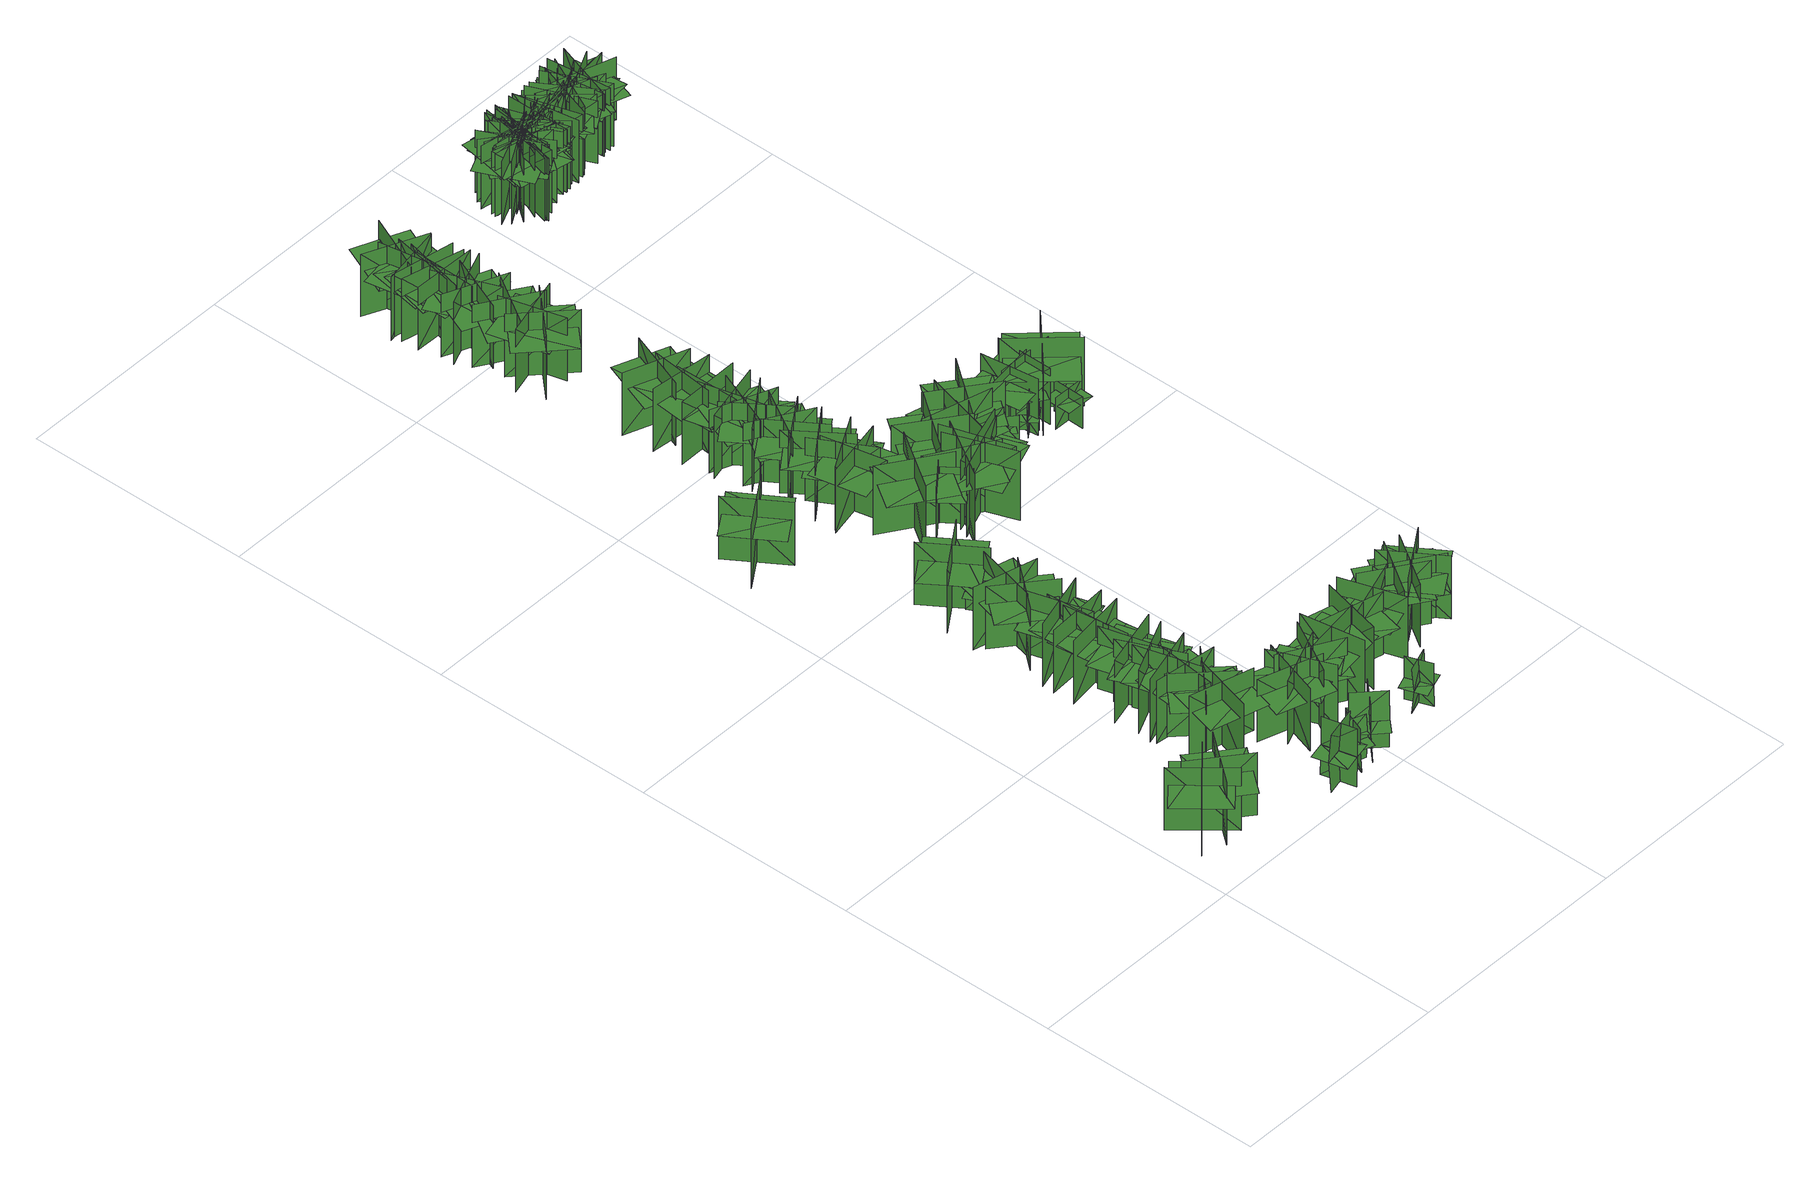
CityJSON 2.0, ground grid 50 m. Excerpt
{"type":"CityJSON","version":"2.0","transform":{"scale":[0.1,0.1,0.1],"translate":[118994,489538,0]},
"CityObjects":{
"tree1":{"type":"SolitaryVegetationObject","geometry":[{"type":"MultiSurface","lod":"1","boundaries":[[[0,1,2]],[[0,2,3]],[[4,5,6]],[[4,6,7]],[[8,9,10]],[[8,10,11]],[[8,11,12]],[[8,12,13]]]}]},
"tree2":{"type":"SolitaryVegetationObject","geometry":[{"type":"MultiSurface","lod":"1","boundaries":[[[14,15,16]],[[14,16,17]],[[18,19,20]],[[18,20,21]],[[22,23,24]],[[22,24,25]],[[22,25,26]],[[22,26,27]]]}]},
"tree3":{"type":"SolitaryVegetationObject","geometry":[{"type":"MultiSurface","lod":"1","boundaries":[[[28,29,30]],[[28,30,31]],[[32,33,34]],[[32,34,35]],[[36,37,33]],[[36,33,32]],[[38,39,29]],[[38,29,28]],[[28,29,40]],[[28,40,41]],[[28,42,43]],[[28,43,29]]]}]},
"tree4":{"type":"SolitaryVegetationObject","geometry":[{"type":"MultiSurface","lod":"1","boundaries":[[[44,45,46]],[[44,46,47]],[[48,49,50]],[[48,50,51]],[[52,53,54]],[[52,54,55]],[[52,55,56]],[[52,56,57]]]}]},
"tree5":{"type":"SolitaryVegetationObject","geometry":[{"type":"MultiSurface","lod":"1","boundaries":[[[58,59,60]],[[58,60,61]],[[62,63,64]],[[62,64,65]],[[66,67,68]],[[66,68,69]],[[66,69,70]],[[66,70,71]]]}]},
"tree6":{"type":"SolitaryVegetationObject","geometry":[{"type":"MultiSurface","lod":"1","boundaries":[[[72,73,74]],[[72,74,75]],[[76,77,78]],[[76,78,79]],[[80,81,82]],[[80,82,83]],[[80,83,84]],[[80,84,85]]]}]},
"tree7":{"type":"SolitaryVegetationObject","geometry":[{"type":"MultiSurface","lod":"1","boundaries":[[[86,87,88]],[[86,88,89]],[[90,91,92]],[[90,92,93]],[[94,95,96]],[[94,96,97]],[[94,97,98]],[[94,98,99]]]}]},
"tree8":{"type":"SolitaryVegetationObject","geometry":[{"type":"MultiSurface","lod":"1","boundaries":[[[100,101,102]],[[100,102,103]],[[104,105,106]],[[104,106,107]],[[108,109,110]],[[108,110,111]],[[108,111,112]],[[108,112,113]]]}]},
"tree9":{"type":"SolitaryVegetationObject","geometry":[{"type":"MultiSurface","lod":"1","boundaries":[[[114,115,116]],[[114,116,117]],[[118,119,120]],[[118,120,121]],[[122,123,124]],[[122,124,125]],[[122,125,126]],[[122,126,127]]]}]},
"tree10":{"type":"SolitaryVegetationObject","geometry":[{"type":"MultiSurface","lod":"1","boundaries":[[[128,129,130]],[[128,130,131]],[[132,133,134]],[[132,134,135]],[[136,137,133]],[[136,133,132]],[[138,139,129]],[[138,129,128]],[[128,129,140]],[[128,140,141]],[[128,142,143]],[[128,143,129]]]}]},
"tree11":{"type":"SolitaryVegetationObject","geometry":[{"type":"MultiSurface","lod":"1","boundaries":[[[144,145,146]],[[144,146,147]],[[148,149,150]],[[148,150,151]],[[152,153,154]],[[152,154,155]],[[152,155,156]],[[152,156,157]]]}]},
"tree12":{"type":"SolitaryVegetationObject","geometry":[{"type":"MultiSurface","lod":"1","boundaries":[[[158,159,160]],[[158,160,161]],[[162,163,164]],[[162,164,165]],[[166,167,168]],[[166,168,169]],[[166,169,170]],[[166,170,171]]]}]},
"tree13":{"type":"SolitaryVegetationObject","geometry":[{"type":"MultiSurface","lod":"1","boundaries":[[[172,173,174]],[[172,174,175]],[[176,177,178]],[[176,178,179]],[[180,181,182]],[[180,182,183]],[[180,183,184]],[[180,184,185]]]}]},
"tree14":{"type":"SolitaryVegetationObject","geometry":[{"type":"MultiSurface","lod":"1","boundaries":[[[186,187,188]],[[186,188,189]],[[190,191,192]],[[190,192,193]],[[194,195,196]],[[194,196,197]],[[194,197,198]],[[194,198,199]]]}]},
"tree15":{"type":"SolitaryVegetationObject","geometry":[{"type":"MultiSurface","lod":"1","boundaries":[[[200,201,202]],[[200,202,203]],[[204,205,206]],[[204,206,207]],[[208,209,205]],[[208,205,204]],[[210,211,201]],[[210,201,200]],[[200,201,212]],[[200,212,213]],[[200,214,215]],[[200,215,201]]]}]},
"tree16":{"type":"SolitaryVegetationObject","geometry":[{"type":"MultiSurface","lod":"1","boundaries":[[[216,217,218]],[[216,218,219]],[[220,221,222]],[[220,222,223]],[[224,225,226]],[[224,226,227]],[[224,227,228]],[[224,228,229]]]}]},
"tree17":{"type":"SolitaryVegetationObject","geometry":[{"type":"MultiSurface","lod":"1","boundaries":[[[230,231,232]],[[230,232,233]],[[234,235,236]],[[234,236,237]],[[238,239,240]],[[238,240,241]],[[238,241,242]],[[238,242,243]]]}]},
"tree18":{"type":"SolitaryVegetationObject","geometry":[{"type":"MultiSurface","lod":"1","boundaries":[[[244,245,246]],[[244,246,247]],[[248,249,250]],[[248,250,251]],[[252,253,254]],[[252,254,255]],[[252,255,256]],[[252,256,257]]]}]},
"tree19":{"type":"SolitaryVegetationObject","geometry":[{"type":"MultiSurface","lod":"1","boundaries":[[[258,259,260]],[[258,260,261]],[[262,263,264]],[[262,264,265]],[[266,267,268]],[[266,268,269]],[[266,269,270]],[[266,270,271]]]}]},
"tree20":{"type":"SolitaryVegetationObject","geometry":[{"type":"MultiSurface","lod":"1","boundaries":[[[272,273,274]],[[272,274,275]],[[276,277,278]],[[276,278,279]],[[280,281,282]],[[280,282,283]],[[280,283,284]],[[280,284,285]]]}]},
"tree21":{"type":"SolitaryVegetationObject","geometry":[{"type":"MultiSurface","lod":"1","boundaries":[[[286,287,288]],[[286,288,289]],[[290,291,292]],[[290,292,293]],[[294,295,296]],[[294,296,297]],[[294,297,298]],[[294,298,299]]]}]},
"tree22":{"type":"SolitaryVegetationObject","geometry":[{"type":"MultiSurface","lod":"1","boundaries":[[[300,301,302]],[[300,302,303]],[[304,305,306]],[[304,306,307]],[[308,309,310]],[[308,310,311]],[[308,311,312]],[[308,312,313]]]}]},
"tree23":{"type":"SolitaryVegetationObject","geometry":[{"type":"MultiSurface","lod":"1","boundaries":[[[314,315,316]],[[314,316,317]],[[318,319,320]],[[318,320,321]],[[322,323,324]],[[322,324,325]],[[322,325,326]],[[322,326,327]]]}]},
"tree24":{"type":"SolitaryVegetationObject","geometry":[{"type":"MultiSurface","lod":"1","boundaries":[[[328,329,330]],[[328,330,331]],[[332,333,334]],[[332,334,335]],[[336,337,338]],[[336,338,339]],[[336,339,340]],[[336,340,341]]]}]},
"tree25":{"type":"SolitaryVegetationObject","geometry":[{"type":"MultiSurface","lod":"1","boundaries":[[[342,343,344]],[[342,344,345]],[[346,347,348]],[[346,348,349]],[[350,351,347]],[[350,347,346]],[[352,353,343]],[[352,343,342]],[[342,343,354]],[[342,354,355]],[[342,356,357]],[[342,357,343]]]}]},
"tree26":{"type":"SolitaryVegetationObject","geometry":[{"type":"MultiSurface","lod":"1","boundaries":[[[358,359,360]],[[358,360,361]],[[362,363,364]],[[362,364,365]],[[366,367,368]],[[366,368,369]],[[366,369,370]],[[366,370,371]]]}]},
"tree27":{"type":"SolitaryVegetationObject","geometry":[{"type":"MultiSurface","lod":"1","boundaries":[[[372,373,374]],[[372,374,375]],[[376,377,378]],[[376,378,379]],[[380,381,382]],[[380,382,383]],[[380,383,384]],[[380,384,385]]]}]},
"tree28":{"type":"SolitaryVegetationObject","geometry":[{"type":"MultiSurface","lod":"1","boundaries":[[[386,387,388]],[[386,388,389]],[[390,391,392]],[[390,392,393]],[[394,395,396]],[[394,396,397]],[[394,397,398]],[[394,398,399]]]}]},
"tree29":{"type":"SolitaryVegetationObject","geometry":[{"type":"MultiSurface","lod":"1","boundaries":[[[400,401,402]],[[400,402,403]],[[404,405,406]],[[404,406,407]],[[408,409,410]],[[408,410,411]],[[408,411,412]],[[408,412,413]]]}]},
"tree30":{"type":"SolitaryVegetationObject","geometry":[{"type":"MultiSurface","lod":"1","boundaries":[[[414,415,416]],[[414,416,417]],[[418,419,420]],[[418,420,421]],[[422,423,424]],[[422,424,425]],[[422,425,426]],[[422,426,427]]]}]},
"tree31":{"type":"SolitaryVegetationObject","geometry":[{"type":"MultiSurface","lod":"1","boundaries":[[[428,429,430]],[[428,430,431]],[[432,433,434]],[[432,434,435]],[[436,437,438]],[[436,438,439]],[[436,439,440]],[[436,440,441]]]}]},
"tree32":{"type":"SolitaryVegetationObject","geometry":[{"type":"MultiSurface","lod":"1","boundaries":[[[442,443,444]],[[442,444,445]],[[446,447,448]],[[446,448,449]],[[450,451,452]],[[450,452,453]],[[450,453,454]],[[450,454,455]]]}]},
"tree33":{"type":"SolitaryVegetationObject","geometry":[{"type":"MultiSurface","lod":"1","boundaries":[[[456,457,458]],[[456,458,459]],[[460,461,462]],[[460,462,463]],[[464,465,466]],[[464,466,467]],[[464,467,468]],[[464,468,469]]]}]},
"tree34":{"type":"SolitaryVegetationObject","geometry":[{"type":"MultiSurface","lod":"1","boundaries":[[[470,471,472]],[[470,472,473]],[[474,475,476]],[[474,476,477]],[[478,479,480]],[[478,480,481]],[[478,481,482]],[[478,482,483]]]}]},
"tree35":{"type":"SolitaryVegetationObject","geometry":[{"type":"MultiSurface","lod":"1","boundaries":[[[484,485,486]],[[484,486,487]],[[488,489,490]],[[488,490,491]],[[492,493,494]],[[492,494,495]],[[492,495,496]],[[492,496,497]]]}]},
"tree36":{"type":"SolitaryVegetationObject","geometry":[{"type":"MultiSurface","lod":"1","boundaries":[[[498,499,500]],[[498,500,501]],[[502,503,504]],[[502,504,505]],[[506,507,508]],[[506,508,509]],[[506,509,510]],[[506,510,511]]]}]},
"tree37":{"type":"SolitaryVegetationObject","geometry":[{"type":"MultiSurface","lod":"1","boundaries":[[[512,513,514]],[[512,514,515]],[[516,517,518]],[[516,518,519]],[[520,521,522]],[[520,522,523]],[[520,523,524]],[[520,524,525]]]}]},
"tree38":{"type":"SolitaryVegetationObject","geometry":[{"type":"MultiSurface","lod":"1","boundaries":[[[526,527,528]],[[526,528,529]],[[530,531,532]],[[530,532,533]],[[534,535,536]],[[534,536,537]],[[534,537,538]],[[534,538,539]]]}]},
"tree39":{"type":"SolitaryVegetationObject","geometry":[{"type":"MultiSurface","lod":"1","boundaries":[[[540,541,542]],[[540,542,543]],[[544,545,546]],[[544,546,547]],[[548,549,550]],[[548,550,551]],[[548,551,552]],[[548,552,553]]]}]},
"tree40":{"type":"SolitaryVegetationObject","geometry":[{"type":"MultiSurface","lod":"1","boundaries":[[[554,555,556]],[[554,556,557]],[[558,559,560]],[[558,560,561]],[[562,563,564]],[[562,564,565]],[[562,565,566]],[[562,566,567]]]}]},
"tree41":{"type":"SolitaryVegetationObject","geometry":[{"type":"MultiSurface","lod":"1","boundaries":[[[568,569,570]],[[568,570,571]],[[572,573,574]],[[572,574,575]],[[576,577,578]],[[576,578,579]],[[576,579,580]],[[576,580,581]]]}]},
"tree42":{"type":"SolitaryVegetationObject","geometry":[{"type":"MultiSurface","lod":"1","boundaries":[[[582,583,584]],[[582,584,585]],[[586,587,588]],[[586,588,589]],[[590,591,592]],[[590,592,593]],[[590,593,594]],[[590,594,595]]]}]},
"tree43":{"type":"SolitaryVegetationObject","geometry":[{"type":"MultiSurface","lod":"1","boundaries":[[[596,597,598]],[[596,598,599]],[[600,601,602]],[[600,602,603]],[[604,605,606]],[[604,606,607]],[[604,607,608]],[[604,608,609]]]}]},
"tree44":{"type":"SolitaryVegetationObject","geometry":[{"type":"MultiSurface","lod":"1","boundaries":[[[610,611,612]],[[610,612,613]],[[614,615,616]],[[614,616,617]],[[618,619,620]],[[618,620,621]],[[618,621,622]],[[618,622,623]]]}]},
"tree45":{"type":"SolitaryVegetationObject","geometry":[{"type":"MultiSurface","lod":"1","boundaries":[[[624,625,626]],[[624,626,627]],[[628,629,630]],[[628,630,631]],[[632,633,634]],[[632,634,635]],[[632,635,636]],[[632,636,637]]]}]},
"tree46":{"type":"SolitaryVegetationObject","geometry":[{"type":"MultiSurface","lod":"1","boundaries":[[[638,639,640]],[[638,640,641]],[[642,643,644]],[[642,644,645]],[[646,647,648]],[[646,648,649]],[[646,649,650]],[[646,650,651]]]}]},
"tree47":{"type":"SolitaryVegetationObject","geometry":[{"type":"MultiSurface","lod":"1","boundaries":[[[652,653,654]],[[652,654,655]],[[656,657,658]],[[656,658,659]],[[660,661,662]],[[660,662,663]],[[660,663,664]],[[660,664,665]]]}]},
"tree48":{"type":"SolitaryVegetationObject","geometry":[{"type":"MultiSurface","lod":"1","boundaries":[[[666,667,668]],[[666,668,669]],[[670,671,672]],[[670,672,673]],[[674,675,676]],[[674,676,677]],[[674,677,678]],[[674,678,679]]]}]},
"tree49":{"type":"SolitaryVegetationObject","geometry":[{"type":"MultiSurface","lod":"1","boundaries":[[[680,681,682]],[[680,682,683]],[[684,685,686]],[[684,686,687]],[[688,689,690]],[[688,690,691]],[[688,691,692]],[[688,692,693]]]}]},
"tree50":{"type":"SolitaryVegetationObject","geometry":[{"type":"MultiSurface","lod":"1","boundaries":[[[694,695,696]],[[694,696,697]],[[698,699,700]],[[698,700,701]],[[702,703,704]],[[702,704,705]],[[702,705,706]],[[702,706,707]]]}]},
"tree51":{"type":"SolitaryVegetationObject","geometry":[{"type":"MultiSurface","lod":"1","boundaries":[[[708,709,710]],[[708,710,711]],[[712,713,714]],[[712,714,715]],[[716,717,718]],[[716,718,719]],[[716,719,720]],[[716,720,721]]]}]},
"tree52":{"type":"SolitaryVegetationObject","geometry":[{"type":"MultiSurface","lod":"1","boundaries":[[[722,723,724]],[[722,724,725]],[[726,727,728]],[[726,728,729]],[[730,731,732]],[[730,732,733]],[[730,733,734]],[[730,734,735]]]}]},
"tree53":{"type":"SolitaryVegetationObject","geometry":[{"type":"MultiSurface","lod":"1","boundaries":[[[736,737,738]],[[736,738,739]],[[740,741,742]],[[740,742,743]],[[744,745,746]],[[744,746,747]],[[744,747,748]],[[744,748,749]]]}]},
"tree54":{"type":"SolitaryVegetationObject","geometry":[{"type":"MultiSurface","lod":"1","boundaries":[[[750,751,752]],[[750,752,753]],[[754,755,756]],[[754,756,757]],[[758,759,760]],[[758,760,761]],[[758,761,762]],[[758,762,763]]]}]},
"tree55":{"type":"SolitaryVegetationObject","geometry":[{"type":"MultiSurface","lod":"1","boundaries":[[[764,765,766]],[[764,766,767]],[[768,769,770]],[[768,770,771]],[[772,773,774]],[[772,774,775]],[[772,775,776]],[[772,776,777]]]}]},
"tree56":{"type":"SolitaryVegetationObject","geometry":[{"type":"MultiSurface","lod":"1","boundaries":[[[778,779,780]],[[778,780,781]],[[782,783,784]],[[782,784,785]],[[786,787,788]],[[786,788,789]],[[786,789,790]],[[786,790,791]]]}]},
"tree57":{"type":"SolitaryVegetationObject","geometry":[{"type":"MultiSurface","lod":"1","boundaries":[[[792,793,794]],[[792,794,795]],[[796,797,798]],[[796,798,799]],[[800,801,802]],[[800,802,803]],[[800,803,804]],[[800,804,805]]]}]},
"tree58":{"type":"SolitaryVegetationObject","geometry":[{"type":"MultiSurface","lod":"1","boundaries":[[[806,807,808]],[[806,808,809]],[[810,811,812]],[[810,812,813]],[[814,815,816]],[[814,816,817]],[[814,817,818]],[[814,818,819]]]}]},
"tree59":{"type":"SolitaryVegetationObject","geometry":[{"type":"MultiSurface","lod":"1","boundaries":[[[820,821,822]],[[820,822,823]],[[824,825,826]],[[824,826,827]],[[828,829,830]],[[828,830,831]],[[828,831,832]],[[828,832,833]]]}]},
"tree60":{"type":"SolitaryVegetationObject","geometry":[{"type":"MultiSurface","lod":"1","boundaries":[[[834,835,836]],[[834,836,837]],[[838,839,840]],[[838,840,841]],[[842,843,844]],[[842,844,845]],[[842,845,846]],[[842,846,847]]]}]},
"tree61":{"type":"SolitaryVegetationObject","geometry":[{"type":"MultiSurface","lod":"1","boundaries":[[[848,849,850]],[[848,850,851]],[[852,853,854]],[[852,854,855]],[[856,857,853]],[[856,853,852]],[[858,859,849]],[[858,849,848]],[[848,849,860]],[[848,860,861]],[[848,862,863]],[[848,863,849]]]}]},
"tree62":{"type":"SolitaryVegetationObject","geometry":[{"type":"MultiSurface","lod":"1","boundaries":[[[864,865,866]],[[864,866,867]],[[868,869,870]],[[868,870,871]],[[872,873,874]],[[872,874,875]],[[872,875,876]],[[872,876,877]]]}]},
"tree63":{"type":"SolitaryVegetationObject","geometry":[{"type":"MultiSurface","lod":"1","boundaries":[[[878,879,880]],[[878,880,881]],[[882,883,884]],[[882,884,885]],[[886,887,888]],[[886,888,889]],[[886,889,890]],[[886,890,891]]]}]},
"tree64":{"type":"SolitaryVegetationObject","geometry":[{"type":"MultiSurface","lod":"1","boundaries":[[[892,893,894]],[[892,894,895]],[[896,897,898]],[[896,898,899]],[[900,901,897]],[[900,897,896]],[[902,903,893]],[[902,893,892]],[[892,893,904]],[[892,904,905]],[[892,906,907]],[[892,907,893]]]}]},
"tree65":{"type":"SolitaryVegetationObject","geometry":[{"type":"MultiSurface","lod":"1","boundaries":[[[908,909,910]],[[908,910,911]],[[912,913,914]],[[912,914,915]],[[916,917,918]],[[916,918,919]],[[916,919,920]],[[916,920,921]]]}]},
"tree66":{"type":"SolitaryVegetationObject","geometry":[{"type":"MultiSurface","lod":"1","boundaries":[[[922,923,924]],[[922,924,925]],[[926,927,928]],[[926,928,929]],[[930,931,932]],[[930,932,933]],[[930,933,934]],[[930,934,935]]]}]},
"tree67":{"type":"SolitaryVegetationObject","geometry":[{"type":"MultiSurface","lod":"1","boundaries":[[[936,937,938]],[[936,938,939]],[[940,941,942]],[[940,942,943]],[[944,945,946]],[[944,946,947]],[[944,947,948]],[[944,948,949]]]}]},
"tree68":{"type":"SolitaryVegetationObject","geometry":[{"type":"MultiSurface","lod":"1","boundaries":[[[950,951,952]],[[950,952,953]],[[954,955,956]],[[954,956,957]],[[958,959,960]],[[958,960,961]],[[958,961,962]],[[958,962,963]]]}]},
"tree69":{"type":"SolitaryVegetationObject","geometry":[{"type":"MultiSurface","lod":"1","boundaries":[[[964,965,966]],[[964,966,967]],[[968,969,970]],[[968,970,971]],[[972,973,974]],[[972,974,975]],[[972,975,976]],[[972,976,977]]]}]},
"tree70":{"type":"SolitaryVegetationObject","geometry":[{"type":"MultiSurface","lod":"1","boundaries":[[[978,979,980]],[[978,980,981]],[[982,983,984]],[[982,984,985]],[[986,987,988]],[[986,988,989]],[[986,989,990]],[[986,990,991]]]}]},
"tree71":{"type":"SolitaryVegetationObject","geometry":[{"type":"MultiSurface","lod":"1","boundaries":[[[992,993,994]],[[992,994,995]],[[996,997,998]],[[996,998,999]],[[1000,1001,1002]],[[1000,1002,1003]],[[1000,1003,1004]],[[1000,1004,1005]]]}]},
"tree72":{"type":"SolitaryVegetationObject","geometry":[{"type":"MultiSurface","lod":"1","boundaries":[[[1006,1007,1008]],[[1006,1008,1009]],[[1010,1011,1012]],[[1010,1012,1013]],[[1014,1015,1016]],[[1014,1016,1017]],[[1014,1017,1018]],[[1014,1018,1019]]]}]},
"tree73":{"type":"SolitaryVegetationObject","geometry":[{"type":"MultiSurface","lod":"1","boundaries":[[[1020,1021,1022]],[[1020,1022,1023]],[[1024,1025,1026]],[[1024,1026,1027]],[[1028,1029,1030]],[[1028,1030,1031]],[[1028,1031,1032]],[[1028,1032,1033]]]}]},
"tree74":{"type":"SolitaryVegetationObject","geometry":[{"type":"MultiSurface","lod":"1","boundaries":[[[1034,1035,1036]],[[1034,1036,1037]],[[1038,1039,1040]],[[1038,1040,1041]],[[1042,1043,1044]],[[1042,1044,1045]],[[1042,1045,1046]],[[1042,1046,1047]]]}]},
"tree75":{"type":"SolitaryVegetationObject","geometry":[{"type":"MultiSurface","lod":"1","boundaries":[[[1048,1049,1050]],[[1048,1050,1051]],[[1052,1053,1054]],[[1052,1054,1055]],[[1056,1057,1058]],[[1056,1058,1059]],[[1056,1059,1060]],[[1056,1060,1061]]]}]},
"tree76":{"type":"SolitaryVegetationObject","geometry":[{"type":"MultiSurface","lod":"1","boundaries":[[[1062,1063,1064]],[[1062,1064,1065]],[[1066,1067,1068]],[[1066,1068,1069]],[[1070,1071,1072]],[[1070,1072,1073]],[[1070,1073,1074]],[[1070,1074,1075]]]}]},
"tree77":{"type":"SolitaryVegetationObject","geometry":[{"type":"MultiSurface","lod":"1","boundaries":[[[1076,1077,1078]],[[1076,1078,1079]],[[1080,1081,1082]],[[1080,1082,1083]],[[1084,1085,1086]],[[1084,1086,1087]],[[1084,1087,1088]],[[1084,1088,1089]]]}]},
"tree78":{"type":"SolitaryVegetationObject","geometry":[{"type":"MultiSurface","lod":"1","boundaries":[[[1090,1091,1092]],[[1090,1092,1093]],[[1094,1095,1096]],[[1094,1096,1097]],[[1098,1099,1100]],[[1098,1100,1101]],[[1098,1101,1102]],[[1098,1102,1103]]]}]},
"tree79":{"type":"SolitaryVegetationObject","geometry":[{"type":"MultiSurface","lod":"1","boundaries":[[[1104,1105,1106]],[[1104,1106,1107]],[[1108,1109,1110]],[[1108,1110,1111]],[[1112,1113,1114]],[[1112,1114,1115]],[[1112,1115,1116]],[[1112,1116,1117]]]}]},
"tree80":{"type":"SolitaryVegetationObject","geometry":[{"type":"MultiSurface","lod":"1","boundaries":[[[1118,1119,1120]],[[1118,1120,1121]],[[1122,1123,1124]],[[1122,1124,1125]],[[1126,1127,1128]],[[1126,1128,1129]],[[1126,1129,1130]],[[1126,1130,1131]]]}]},
"tree81":{"type":"SolitaryVegetationObject","geometry":[{"type":"MultiSurface","lod":"1","boundaries":[[[1132,1133,1134]],[[1132,1134,1135]],[[1136,1137,1138]],[[1136,1138,1139]],[[1140,1141,1142]],[[1140,1142,1143]],[[1140,1143,1144]],[[1140,1144,1145]]]}]},
"tree82":{"type":"SolitaryVegetationObject","geometry":[{"type":"MultiSurface","lod":"1","boundaries":[[[1146,1147,1148]],[[1146,1148,1149]],[[1150,1151,1152]],[[1150,1152,1153]],[[1154,1155,1156]],[[1154,1156,1157]],[[1154,1157,1158]],[[1154,1158,1159]]]}]},
"tree83":{"type":"SolitaryVegetationObject","geometry":[{"type":"MultiSurface","lod":"1","boundaries":[[[1160,1161,1162]],[[1160,1162,1163]],[[1164,1165,1166]],[[1164,1166,1167]],[[1168,1169,1170]],[[1168,1170,1171]],[[1168,1171,1172]],[[1168,1172,1173]]]}]},
"tree84":{"type":"SolitaryVegetationObject","geometry":[{"type":"MultiSurface","lod":"1","boundaries":[[[1174,1175,1176]],[[1174,1176,1177]],[[1178,1179,1180]],[[1178,1180,1181]],[[1182,1183,1184]],[[1182,1184,1185]],[[1182,1185,1186]],[[1182,1186,1187]]]}]},
"tree85":{"type":"SolitaryVegetationObject","geometry":[{"type":"MultiSurface","lod":"1","boundaries":[[[1188,1189,1190]],[[1188,1190,1191]],[[1192,1193,1194]],[[1192,1194,1195]],[[1196,1197,1198]],[[1196,1198,1199]],[[1196,1199,1200]],[[1196,1200,1201]]]}]},
"tree86":{"type":"SolitaryVegetationObject","geometry":[{"type":"MultiSurface","lod":"1","boundaries":[[[1202,1203,1204]],[[1202,1204,1205]],[[1206,1207,1208]],[[1206,1208,1209]],[[1210,1211,1212]],[[1210,1212,1213]],[[1210,1213,1214]],[[1210,1214,1215]]]}]},
"tree87":{"type":"SolitaryVegetationObject","geometry":[{"type":"MultiSurface","lod":"1","boundaries":[[[1216,1217,1218]],[[1216,1218,1219]],[[1220,1221,1222]],[[1220,1222,1223]],[[1224,1225,1226]],[[1224,1226,1227]],[[1224,1227,1228]],[[1224,1228,1229]]]}]},
"tree88":{"type":"SolitaryVegetationObject","geometry":[{"type":"MultiSurface","lod":"1","boundaries":[[[1230,1231,1232]],[[1230,1232,1233]],[[1234,1235,1236]],[[1234,1236,1237]],[[1238,1239,1240]],[[1238,1240,1241]],[[1238,1241,1242]],[[1238,1242,1243]]]}]},
"tree89":{"type":"SolitaryVegetationObject","geometry":[{"type":"MultiSurface","lod":"1","boundaries":[[[1244,1245,1246]],[[1244,1246,1247]],[[1248,1249,1250]],[[1248,1250,1251]],[[1252,1253,1254]],[[1252,1254,1255]],[[1252,1255,1256]],[[1252,1256,1257]]]}]},
"tree90":{"type":"SolitaryVegetationObject","geometry":[{"type":"MultiSurface","lod":"1","boundaries":[[[1258,1259,1260]],[[1258,1260,1261]],[[1262,1263,1264]],[[1262,1264,1265]],[[1266,1267,1268]],[[1266,1268,1269]],[[1266,1269,1270]],[[1266,1270,1271]]]}]},
"tree91":{"type":"SolitaryVegetationObject","geometry":[{"type":"MultiSurface","lod":"1","boundaries":[[[1272,1273,1274]],[[1272,1274,1275]],[[1276,1277,1278]],[[1276,1278,1279]],[[1280,1281,1282]],[[1280,1282,1283]],[[1280,1283,1284]],[[1280,1284,1285]]]}]},
"tree92":{"type":"SolitaryVegetationObject","geometry":[{"type":"MultiSurface","lod":"1","boundaries":[[[1286,1287,1288]],[[1286,1288,1289]],[[1290,1291,1292]],[[1290,1292,1293]],[[1294,1295,1296]],[[1294,1296,1297]],[[1294,1297,1298]],[[1294,1298,1299]]]}]},
"tree93":{"type":"SolitaryVegetationObject","geometry":[{"type":"MultiSurface","lod":"1","boundaries":[[[1300,1301,1302]],[[1300,1302,1303]],[[1304,1305,1306]],[[1304,1306,1307]],[[1308,1309,1310]],[[1308,1310,1311]],[[1308,1311,1312]],[[1308,1312,1313]]]}]},
"tree94":{"type":"SolitaryVegetationObject","geometry":[{"type":"MultiSurface","lod":"1","boundaries":[[[1314,1315,1316]],[[1314,1316,1317]],[[1318,1319,1320]],[[1318,1320,1321]],[[1322,1323,1324]],[[1322,1324,1325]],[[1322,1325,1326]],[[1322,1326,1327]]]}]},
"tree95":{"type":"SolitaryVegetationObject","geometry":[{"type":"MultiSurface","lod":"1","boundaries":[[[1328,1329,1330]],[[1328,1330,1331]],[[1332,1333,1334]],[[1332,1334,1335]],[[1336,1337,1338]],[[1336,1338,1339]],[[1336,1339,1340]],[[1336,1340,1341]]]}]},
"tree96":{"type":"SolitaryVegetationObject","geometry":[{"type":"MultiSurface","lod":"1","boundaries":[[[1342,1343,1344]],[[1342,1344,1345]],[[1346,1347,1348]],[[1346,1348,1349]],[[1350,1351,1352]],[[1350,1352,1353]],[[1350,1353,1354]],[[1350,1354,1355]]]}]},
"tree97":{"type":"SolitaryVegetationObject","geometry":[{"type":"MultiSurface","lod":"1","boundaries":[[[1356,1357,1358]],[[1356,1358,1359]],[[1360,1361,1362]],[[1360,1362,1363]],[[1364,1365,1366]],[[1364,1366,1367]],[[1364,1367,1368]],[[1364,1368,1369]]]}]},
"tree98":{"type":"SolitaryVegetationObject","geometry":[{"type":"MultiSurface","lod":"1","boundaries":[[[1370,1371,1372]],[[1370,1372,1373]],[[1374,1375,1376]],[[1374,1376,1377]],[[1378,1379,1380]],[[1378,1380,1381]],[[1378,1381,1382]],[[1378,1382,1383]]]}]}
},
"vertices":[
[148,92,7],[55,200,7],[55,200,162],[148,92,162],[155,194,7],[46,100,7],[46,100,162],[155,194,162],[150,190,119],[109,237,119],[10,152,119],[50,104,119],[91,57,119],[191,142,119],
[89,188,6],[201,99,6],[201,99,161],[89,188,161],[101,86,6],[190,199,6],[190,199,161],[101,86,161],[105,91,118],[154,52,118],[236,155,118],[187,194,118],[138,233,118],[56,130,118],
[364,84,81],[382,10,81],[420,19,81],[402,93,81],[410,57,81],[335,40,81],[336,35,151],[411,53,151],[411,53,10],[336,35,10],[361,83,10],[379,9,10],[382,10,151],[364,84,151],[326,75,81],[344,1,81],
[286,207,7],[324,345,7],[324,345,162],[286,207,162],[374,259,7],[236,297,7],[236,297,162],[374,259,162],[369,260,119],[385,321,119],[258,355,119],[242,295,119],[225,235,119],[352,200,119],
[353,373,7],[253,271,7],[253,271,163],[353,373,163],[251,371,7],[353,271,7],[353,271,163],[251,371,163],[255,367,119],[211,322,119],[305,230,119],[349,275,119],[393,319,119],[299,412,119],
[307,436,6],[291,293,6],[291,293,161],[307,436,161],[228,371,6],[370,355,6],[370,355,161],[228,371,161],[233,370,118],[227,308,118],[357,294,118],[364,356,118],[371,418,118],[240,433,118],
[225,384,5],[363,423,5],[363,423,160],[225,384,160],[315,335,5],[276,473,5],[276,473,160],[315,335,160],[313,340,117],[373,357,117],[338,484,117],[278,467,117],[217,450,117],[253,323,117],
[325,380,4],[265,510,4],[265,510,160],[325,380,160],[359,476,4],[229,416,4],[229,416,160],[359,476,160],[354,474,117],[328,530,117],[208,475,117],[235,418,117],[261,361,117],[380,417,117],
[311,418,4],[273,556,4],[273,556,159],[311,418,159],[360,507,4],[222,469,4],[222,469,159],[360,507,159],[355,506,116],[338,566,116],[211,531,116],[228,471,116],[244,410,116],[371,445,116],
[412,29,66],[433,84,66],[404,95,66],[383,39,66],[394,65,66],[450,45,66],[451,49,120],[395,69,120],[395,69,11],[451,49,11],[415,28,11],[435,84,11],[433,84,120],[412,29,120],[441,18,66],[461,74,66],
[212,562,3],[354,581,3],[354,581,159],[212,562,159],[294,501,3],[275,643,3],[275,643,159],[294,501,159],[293,507,115],[355,515,115],[338,645,115],[276,637,115],[214,629,115],[231,498,115],
[210,610,4],[353,618,4],[353,618,159],[210,610,159],[287,543,4],[279,686,4],[279,686,159],[287,543,159],[286,548,116],[349,552,116],[341,683,116],[279,680,116],[216,676,116],[224,545,116],
[259,727,3],[300,590,3],[300,590,158],[259,727,158],[211,637,3],[348,677,3],[348,677,158],[211,637,158],[217,638,115],[234,578,115],[361,616,115],[343,676,115],[325,736,115],[199,698,115],
[401,143,6],[444,279,6],[444,279,161],[401,143,161],[491,190,6],[355,234,6],[355,234,161],[491,190,161],[486,192,118],[505,252,118],[380,292,118],[360,232,118],[341,173,118],[467,133,118],
[447,34,80],[500,89,80],[471,117,81],[419,61,81],[445,87,80],[500,34,80],[503,38,150],[448,90,150],[448,90,10],[503,38,10],[450,32,10],[502,87,10],[500,89,150],[447,34,150],[475,7,81],[528,63,81],
[227,683,5],[318,794,5],[318,794,160],[227,683,160],[329,694,5],[218,785,5],[218,785,160],[329,694,160],[324,698,117],[364,746,117],[263,830,117],[223,782,117],[183,733,117],[284,650,117],
[58,1223,6],[177,1303,6],[177,1303,162],[58,1223,162],[159,1205,6],[79,1323,6],[79,1323,162],[159,1205,162],[155,1209,119],[207,1244,119],[134,1353,119],[82,1318,119],[30,1283,119],[104,1174,119],
[201,800,5],[340,765,5],[340,765,160],[201,800,160],[254,713,5],[289,852,5],[289,852,160],[254,713,160],[256,719,117],[316,703,117],[348,831,117],[288,846,117],[227,861,117],[195,734,117],
[484,148,5],[428,280,5],[428,280,161],[484,148,161],[521,243,5],[389,188,5],[389,188,161],[521,243,161],[516,241,118],[492,299,118],[371,248,118],[395,190,118],[419,132,118],[540,183,118],
[291,851,6],[284,785,6],[284,785,98],[291,851,98],[256,823,6],[322,816,6],[322,816,98],[256,823,98],[256,823,72],[253,790,72],[319,783,72],[322,816,72],[326,849,72],[260,856,72],
[304,848,6],[223,966,6],[223,966,161],[304,848,161],[322,949,6],[204,867,6],[204,867,161],[322,949,161],[317,945,118],[282,997,118],[173,922,118],[209,871,118],[244,819,118],[353,894,118],
[275,884,7],[296,845,7],[296,845,69],[275,884,69],[266,856,7],[305,877,7],[305,877,69],[266,856,69],[266,856,52],[276,837,52],[316,857,52],[305,877,52],[295,896,52],[256,876,52],
[525,284,5],[456,159,5],[456,159,161],[525,284,161],[427,255,5],[553,186,5],[553,186,161],[427,255,161],[432,252,117],[402,197,117],[517,134,117],[547,189,117],[578,243,117],[463,307,117],
[568,156,6],[546,297,6],[546,297,161],[568,156,161],[628,239,6],[486,217,6],[486,217,161],[628,239,161],[622,238,118],[613,300,118],[482,280,118],[492,218,118],[501,156,118],[631,176,118],
[641,49,64],[621,105,64],[592,94,64],[612,38,64],[604,65,64],[659,86,64],[658,89,118],[602,69,118],[602,69,9],[658,89,9],[644,50,9],[623,106,9],[621,105,118],[641,49,118],[670,59,64],[649,115,64],
[642,308,5],[608,169,5],[608,169,161],[642,308,161],[555,254,5],[694,220,5],[694,220,161],[555,254,161],[561,253,117],[546,192,117],[674,161,117],[689,222,117],[703,283,117],[575,314,117],
[333,1295,4],[363,1155,4],[363,1155,160],[333,1295,160],[279,1209,4],[418,1239,4],[418,1239,160],[279,1209,160],[284,1210,117],[297,1149,117],[426,1177,117],[413,1238,117],[400,1299,117],[271,1271,117],
[341,1041,5],[429,1173,5],[429,1173,176],[341,1041,176],[452,1065,5],[320,1152,5],[320,1152,176],[452,1065,176],[446,1068,129],[484,1126,129],[364,1206,129],[326,1148,129],[288,1091,129],[408,1011,129],
[410,1287,3],[286,1216,3],[286,1216,159],[410,1287,159],[311,1313,3],[382,1189,3],[382,1189,159],[311,1313,159],[314,1308,115],[259,1276,115],[325,1162,115],[379,1194,115],[434,1225,115],[368,1339,115],
[280,1261,3],[395,1346,3],[395,1346,159],[280,1261,159],[382,1247,3],[296,1362,3],[296,1362,159],[382,1247,159],[378,1252,116],[428,1289,116],[350,1395,116],[300,1357,116],[249,1320,116],[328,1214,116],
[270,1318,4],[388,1399,4],[388,1399,159],[270,1318,159],[371,1300,4],[290,1418,4],[290,1418,159],[371,1300,159],[368,1305,116],[419,1341,116],[345,1449,116],[293,1413,116],[242,1378,116],[316,1269,116],
[265,1425,4],[388,1352,4],[388,1352,159],[265,1425,159],[291,1326,4],[364,1449,4],[364,1449,159],[291,1326,159],[294,1331,116],[348,1299,116],[415,1412,116],[361,1444,116],[307,1476,116],[240,1363,116],
[465,1032,6],[385,1133,6],[385,1133,145],[465,1032,145],[475,1124,6],[374,1044,6],[374,1044,145],[475,1124,145],[471,1120,107],[436,1165,107],[343,1091,107],[378,1047,107],[413,1003,107],[506,1076,107],
[381,1485,4],[264,1402,4],[264,1402,159],[381,1485,159],[280,1501,4],[363,1384,4],[363,1384,159],[280,1501,159],[283,1496,116],[232,1459,116],[308,1352,116],[359,1389,116],[410,1425,116],[334,1532,116],
[344,1538,3],[291,1405,3],[291,1405,159],[344,1538,159],[251,1497,3],[384,1444,3],[384,1444,159],[251,1497,159],[256,1494,116],[233,1436,116],[355,1388,116],[378,1446,116],[401,1504,116],[279,1553,116],
[385,1514,3],[246,1480,3],[246,1480,159],[385,1514,159],[297,1566,3],[331,1427,3],[331,1427,159],[297,1566,159],[299,1561,115],[238,1546,115],[269,1418,115],[330,1433,115],[391,1448,115],[360,1575,115],
[669,314,4],[714,178,4],[714,178,159],[669,314,159],[624,222,4],[760,267,4],[760,267,159],[624,222,159],[630,224,116],[649,164,116],[774,206,116],[754,265,116],[734,325,116],[610,283,116],
[380,1552,3],[236,1550,3],[236,1550,158],[380,1552,158],[305,1623,3],[308,1480,3],[308,1480,158],[305,1623,158],[306,1617,115],[243,1616,115],[245,1484,115],[308,1485,115],[370,1486,115],[368,1618,115],
[226,1614,4],[368,1600,4],[368,1600,159],[226,1614,159],[291,1535,4],[306,1678,4],[306,1678,159],[291,1535,159],[292,1541,116],[354,1535,116],[368,1666,116],[305,1672,116],[243,1678,116],[230,1548,116],
[427,996,4],[509,1130,4],[509,1130,175],[427,996,175],[536,1023,4],[401,1105,4],[401,1105,175],[536,1023,175],[530,1026,128],[566,1085,128],[443,1161,128],[407,1102,128],[371,1043,128],[494,968,128],
[223,1687,4],[357,1637,4],[357,1637,159],[223,1687,159],[267,1594,4],[316,1728,4],[316,1728,159],[267,1594,159],[269,1600,116],[328,1578,116],[373,1701,116],[314,1723,116],[256,1745,116],[210,1621,116],
[476,1122,4],[531,975,4],[531,975,175],[476,1122,175],[431,1019,4],[578,1075,4],[578,1075,175],[431,1019,175],[437,1022,128],[461,957,128],[596,1008,128],[572,1072,128],[548,1137,128],[412,1086,128],
[304,1964,3],[206,1860,3],[206,1860,159],[304,1964,159],[202,1960,3],[306,1862,3],[306,1862,159],[202,1960,159],[206,1956,116],[163,1911,116],[259,1821,116],[302,1866,116],[345,1912,116],[249,2002,116],
[322,1954,3],[184,1916,3],[184,1916,159],[322,1954,159],[233,2004,3],[270,1865,3],[270,1865,159],[233,2004,159],[234,1998,116],[174,1982,116],[208,1855,116],[269,1871,116],[329,1887,116],[295,2014,116],
[590,1089,4],[440,1041,4],[440,1041,175],[590,1089,175],[489,1140,4],[537,990,4],[537,990,175],[489,1140,175],[491,1134,128],[426,1113,128],[470,975,128],[535,996,128],[601,1017,128],[557,1155,128],
[553,1108,6],[426,1201,6],[426,1201,177],[553,1108,177],[535,1219,6],[441,1092,6],[441,1092,177],[535,1219,177],[531,1214,129],[476,1255,129],[390,1138,129],[445,1097,129],[501,1057,129],[587,1173,129],
[800,313,4],[721,193,4],[721,193,160],[800,313,160],[700,292,4],[819,212,4],[819,212,160],[700,292,160],[705,288,117],[670,236,117],[780,163,117],[814,215,117],[849,267,117],[740,340,117],
[182,2022,4],[303,1946,4],[303,1946,159],[182,2022,159],[205,1923,4],[282,2044,4],[282,2044,159],[205,1923,159],[208,1928,116],[261,1894,116],[332,2005,116],[279,2039,116],[226,2072,116],[156,1961,116],
[165,2084,4],[297,2029,4],[297,2029,159],[165,2084,159],[205,1990,4],[260,2122,4],[260,2122,159],[205,1990,159],[207,1995,116],[265,1971,116],[316,2092,116],[258,2116,116],[200,2140,116],[149,2019,116],
[298,2107,4],[165,2053,4],[165,2053,159],[298,2107,159],[203,2146,4],[257,2013,4],[257,2013,159],[203,2146,159],[205,2140,116],[147,2116,116],[197,1995,116],[255,2018,116],[313,2042,116],[263,2164,116],
[224,2200,4],[222,2057,4],[222,2057,159],[224,2200,159],[152,2129,4],[295,2126,4],[295,2126,159],[152,2129,159],[157,2128,116],[156,2066,116],[288,2064,116],[289,2126,116],[290,2189,116],[158,2191,116],
[202,2081,4],[235,2220,4],[235,2220,159],[202,2081,159],[288,2136,4],[149,2168,4],[149,2168,159],[288,2136,159],[283,2137,116],[297,2198,116],[169,2228,116],[155,2167,116],[140,2106,116],[268,2076,116],
[855,203,5],[735,282,5],[735,282,160],[855,203,160],[833,303,5],[755,183,5],[755,183,160],[833,303,160],[830,298,117],[778,333,117],[706,223,117],[758,188,117],[810,154,117],[882,264,117],
[203,2104,4],[229,2245,4],[229,2245,160],[203,2104,160],[287,2163,4],[146,2188,4],[146,2188,160],[287,2163,160],[281,2164,116],[292,2226,116],[162,2249,116],[151,2187,116],[140,2125,116],[270,2102,116],
[198,2269,3],[223,2128,3],[223,2128,159],[198,2269,159],[140,2185,3],[281,2210,3],[281,2210,159],[140,2185,159],[146,2186,116],[156,2125,116],[286,2147,116],[275,2209,116],[265,2270,116],[135,2248,116],
[752,210,5],[871,290,5],[871,290,161],[752,210,161],[852,191,5],[772,310,5],[772,310,161],[852,191,161],[849,196,118],[901,231,118],[828,340,118],[776,305,118],[724,270,118],[797,161,118],
[283,2214,3],[152,2272,3],[152,2272,158],[283,2214,158],[245,2309,3],[188,2178,3],[188,2178,158],[245,2309,158],[243,2304,115],[185,2329,115],[133,2209,115],[190,2183,115],[247,2158,115],[300,2279,115],
[477,1170,6],[629,1130,6],[629,1130,177],[477,1170,177],[535,1074,6],[575,1226,6],[575,1226,177],[535,1074,177],[536,1080,129],[603,1062,129],[640,1202,129],[573,1220,129],[507,1237,129],[470,1097,129],
[585,1182,6],[551,1058,6],[551,1058,146],[585,1182,146],[506,1136,6],[630,1102,6],[630,1102,146],[506,1136,146],[511,1134,107],[496,1080,107],[610,1049,107],[625,1103,107],[640,1158,107],[525,1189,107],
[534,1220,6],[660,1125,6],[660,1125,177],[534,1220,177],[551,1109,6],[646,1235,6],[646,1235,177],[551,1109,177],[555,1114,130],[610,1073,130],[697,1188,130],[642,1229,130],[587,1271,130],[500,1156,130],
[639,1111,63],[617,1166,63],[588,1154,63],[610,1099,63],[601,1126,63],[656,1148,63],[655,1152,117],[600,1129,117],[600,1129,8],[655,1152,8],[641,1112,8],[619,1167,8],[617,1166,117],[639,1111,117],[667,1122,63],[645,1177,63],
[652,1179,9],[609,1144,9],[609,1144,86],[652,1179,86],[615,1183,9],[650,1140,9],[650,1140,86],[615,1183,86],[615,1183,64],[594,1166,64],[629,1123,64],[650,1140,64],[672,1158,64],[637,1201,64],
[656,1116,8],[688,1153,8],[688,1153,74],[656,1116,74],[691,1118,8],[654,1150,8],[654,1150,74],[691,1118,74],[686,1122,49],[700,1137,49],[674,1160,49],[660,1145,49],[647,1129,49],[673,1106,49],
[710,1114,47],[744,1140,47],[730,1158,47],[697,1132,47],[713,1144,47],[739,1110,47],[741,1112,86],[715,1145,86],[715,1145,8],[741,1112,8],[711,1113,8],[745,1139,8],[744,1140,86],[710,1114,86],[723,1097,47],[757,1123,47],
[657,1160,7],[784,1177,7],[784,1177,147],[657,1160,147],[730,1105,7],[713,1232,7],[713,1232,147],[730,1105,147],[730,1110,108],[785,1117,108],[770,1235,108],[714,1227,108],[658,1220,108],[674,1102,108],
[724,1122,7],[767,1186,7],[767,1186,115],[724,1122,115],[775,1132,7],[710,1174,7],[710,1174,115],[775,1132,115],[775,1132,84],[796,1164,84],[731,1207,84],[710,1174,84],[689,1142,84],[754,1099,84],
[768,1237,7],[767,1108,7],[767,1108,146],[768,1237,146],[703,1171,7],[832,1170,7],[832,1170,146],[703,1171,146],[708,1171,107],[708,1115,107],[826,1114,107],[827,1170,107],[827,1227,107],[709,1228,107],
[802,1129,5],[800,1057,5],[800,1057,83],[802,1129,83],[765,1093,5],[837,1092,5],[837,1092,83],[765,1093,83],[768,1093,61],[768,1062,61],[833,1061,61],[834,1092,61],[835,1123,61],[769,1124,61],
[737,1099,5],[852,1207,5],[852,1207,176],[737,1099,176],[850,1097,5],[742,1212,5],[742,1212,176],[850,1097,176],[845,1101,128],[896,1148,128],[797,1254,128],[747,1207,128],[696,1160,128],[795,1054,128],
[551,2339,6],[611,2209,6],[611,2209,161],[551,2339,161],[516,2243,6],[646,2302,6],[646,2302,161],[516,2243,161],[522,2245,118],[548,2188,118],[667,2243,118],[641,2300,118],[615,2357,118],[496,2302,118],
[668,2243,4],[527,2268,4],[527,2268,159],[668,2243,159],[608,2326,4],[583,2185,4],[583,2185,159],[608,2326,159],[607,2320,116],[545,2331,116],[523,2202,116],[584,2191,116],[646,2180,116],[669,2310,116],
[530,2230,6],[653,2303,6],[653,2303,161],[530,2230,161],[629,2206,6],[557,2329,6],[557,2329,161],[629,2206,161],[626,2211,118],[680,2242,118],[614,2356,118],[560,2324,118],[506,2292,118],[572,2179,118],
[666,2242,4],[528,2278,4],[528,2278,159],[666,2242,159],[614,2329,4],[578,2191,4],[578,2191,159],[614,2329,159],[612,2324,116],[551,2339,116],[519,2212,116],[579,2196,116],[640,2181,116],[673,2308,116],
[534,2319,6],[648,2232,6],[648,2232,161],[534,2319,161],[549,2217,6],[635,2332,6],[635,2332,161],[549,2217,161],[553,2222,118],[603,2184,118],[682,2289,118],[632,2327,118],[582,2365,118],[503,2260,118],
[607,2360,6],[582,2219,6],[582,2219,162],[607,2360,162],[524,2301,6],[664,2276,6],[664,2276,162],[524,2301,162],[529,2300,119],[518,2238,119],[648,2215,119],[659,2277,119],[670,2338,119],[540,2361,119],
[582,2190,4],[626,2326,4],[626,2326,159],[582,2190,159],[673,2238,4],[537,2281,4],[537,2281,159],[673,2238,159],[667,2239,116],[686,2299,116],[561,2339,116],[542,2280,116],[523,2220,116],[648,2180,116],
[676,2271,3],[533,2267,3],[533,2267,159],[676,2271,159],[601,2340,3],[605,2197,3],[605,2197,159],[601,2340,159],[601,2335,115],[539,2333,115],[542,2201,115],[605,2203,115],[668,2205,115],[664,2336,115],
[633,2342,4],[574,2212,4],[574,2212,160],[633,2342,160],[538,2305,4],[668,2246,4],[668,2246,160],[538,2305,160],[543,2303,116],[517,2246,116],[637,2192,116],[663,2249,116],[689,2306,116],[569,2360,116],
[614,2217,5],[601,2359,5],[601,2359,160],[614,2217,160],[678,2296,5],[536,2283,5],[536,2283,160],[678,2296,160],[673,2296,117],[667,2358,117],[536,2346,117],[542,2283,117],[548,2221,117],[679,2233,117],
[621,2350,5],[606,2207,5],[606,2207,161],[621,2350,161],[542,2284,5],[684,2269,5],[684,2269,161],[542,2284,161],[548,2284,118],[541,2222,118],[672,2208,118],[678,2270,118],[685,2332,118],[554,2346,118],
[608,2217,4],[630,2359,4],[630,2359,159],[608,2217,159],[690,2278,4],[549,2301,4],[549,2301,159],[690,2278,159],[684,2279,116],[694,2341,116],[564,2362,116],[554,2300,116],[545,2238,116],[674,2217,116],
[559,2244,3],[685,2311,3],[685,2311,158],[559,2244,158],[657,2215,3],[590,2341,3],[590,2341,158],[657,2215,158],[655,2220,115],[710,2250,115],[648,2366,115],[593,2336,115],[537,2307,115],[600,2191,115],
[676,2233,3],[587,2346,3],[587,2346,158],[676,2233,158],[687,2335,3],[574,2246,3],[574,2246,158],[687,2335,158],[682,2331,115],[644,2380,115],[540,2299,115],[579,2250,115],[617,2201,115],[721,2282,115],
[669,2215,2],[601,2341,2],[601,2341,157],[669,2215,157],[697,2313,2],[571,2245,2],[571,2245,157],[697,2313,157],[692,2311,114],[663,2366,114],[547,2303,114],[577,2248,114],[606,2193,114],[722,2256,114],
[690,2223,3],[602,2336,3],[602,2336,159],[690,2223,159],[702,2324,3],[589,2237,3],[589,2237,159],[702,2324,159],[697,2321,115],[659,2370,115],[555,2290,115],[593,2240,115],[632,2191,115],[736,2271,115],
[632,2351,3],[678,2216,3],[678,2216,158],[632,2351,158],[587,2259,3],[723,2305,3],[723,2305,158],[587,2259,158],[593,2261,115],[613,2202,115],[737,2244,115],[717,2303,115],[697,2362,115],[573,2320,115],
[664,2356,4],[665,2213,4],[665,2213,160],[664,2356,160],[593,2283,4],[736,2284,4],[736,2284,160],[593,2283,160],[599,2283,116],[599,2220,116],[731,2221,116],[730,2284,116],[730,2346,116],[598,2345,116],
[698,2212,6],[674,2354,6],[674,2354,161],[698,2212,161],[757,2296,6],[616,2273,6],[616,2273,161],[757,2296,161],[751,2295,118],[741,2357,118],[611,2335,118],[621,2274,118],[632,2212,118],[761,2234,118],
[674,2356,5],[717,2219,5],[717,2219,160],[674,2356,160],[628,2264,5],[764,2308,5],[764,2308,160],[628,2264,160],[633,2266,117],[652,2207,117],[778,2247,117],[759,2306,117],[739,2366,117],[614,2326,117],
[782,2340,3],[677,2243,3],[677,2243,159],[782,2340,159],[680,2343,3],[777,2238,3],[777,2238,159],[680,2343,159],[684,2339,116],[638,2296,116],[727,2200,116],[773,2242,116],[819,2285,116],[730,2381,116],
[805,2321,0],[674,2263,0],[674,2263,156],[805,2321,156],[709,2357,0],[767,2226,0],[767,2226,156],[709,2357,156],[711,2352,112],[654,2326,112],[707,2206,112],[765,2231,112],[822,2257,112],[769,2377,112],
[725,2223,2],[770,2360,2],[770,2360,158],[725,2223,158],[816,2271,2],[680,2315,2],[680,2315,158],[816,2271,158],[810,2272,114],[830,2332,114],[705,2373,114],[685,2313,114],[666,2254,114],[791,2213,114],
[821,2333,3],[700,2257,3],[700,2257,158],[821,2333,158],[721,2355,3],[797,2234,3],[797,2234,158],[721,2355,158],[724,2350,115],[671,2317,115],[741,2206,115],[794,2239,115],[847,2272,115],[777,2384,115],
[801,2362,2],[738,2233,2],[738,2233,157],[801,2362,157],[705,2327,2],[833,2265,2],[833,2265,157],[705,2327,157],[710,2325,114],[683,2268,114],[801,2211,114],[828,2267,114],[856,2323,114],[737,2381,114],
[768,2370,2],[789,2229,2],[789,2229,157],[768,2370,157],[708,2287,2],[849,2308,2],[849,2308,157],[708,2287,157],[713,2288,114],[723,2226,114],[853,2246,114],[843,2308,114],[834,2369,114],[704,2350,114],
[856,2332,1],[728,2268,1],[728,2268,157],[856,2332,157],[758,2363,1],[822,2235,1],[822,2235,157],[758,2363,157],[761,2358,114],[705,2330,114],[764,2212,114],[820,2240,114],[876,2268,114],[817,2386,114],
[792,2373,4],[807,2230,4],[807,2230,159],[792,2373,159],[728,2292,4],[871,2308,4],[871,2308,159],[728,2292,159],[734,2293,116],[741,2231,116],[872,2245,116],[865,2307,116],[858,2369,116],[727,2355,116],
[787,2231,4],[832,2367,4],[832,2367,160],[787,2231,160],[878,2278,4],[742,2322,4],[742,2322,160],[878,2278,160],[872,2280,116],[892,2339,116],[767,2380,116],[747,2321,116],[728,2261,116],[853,2220,116]
]}
